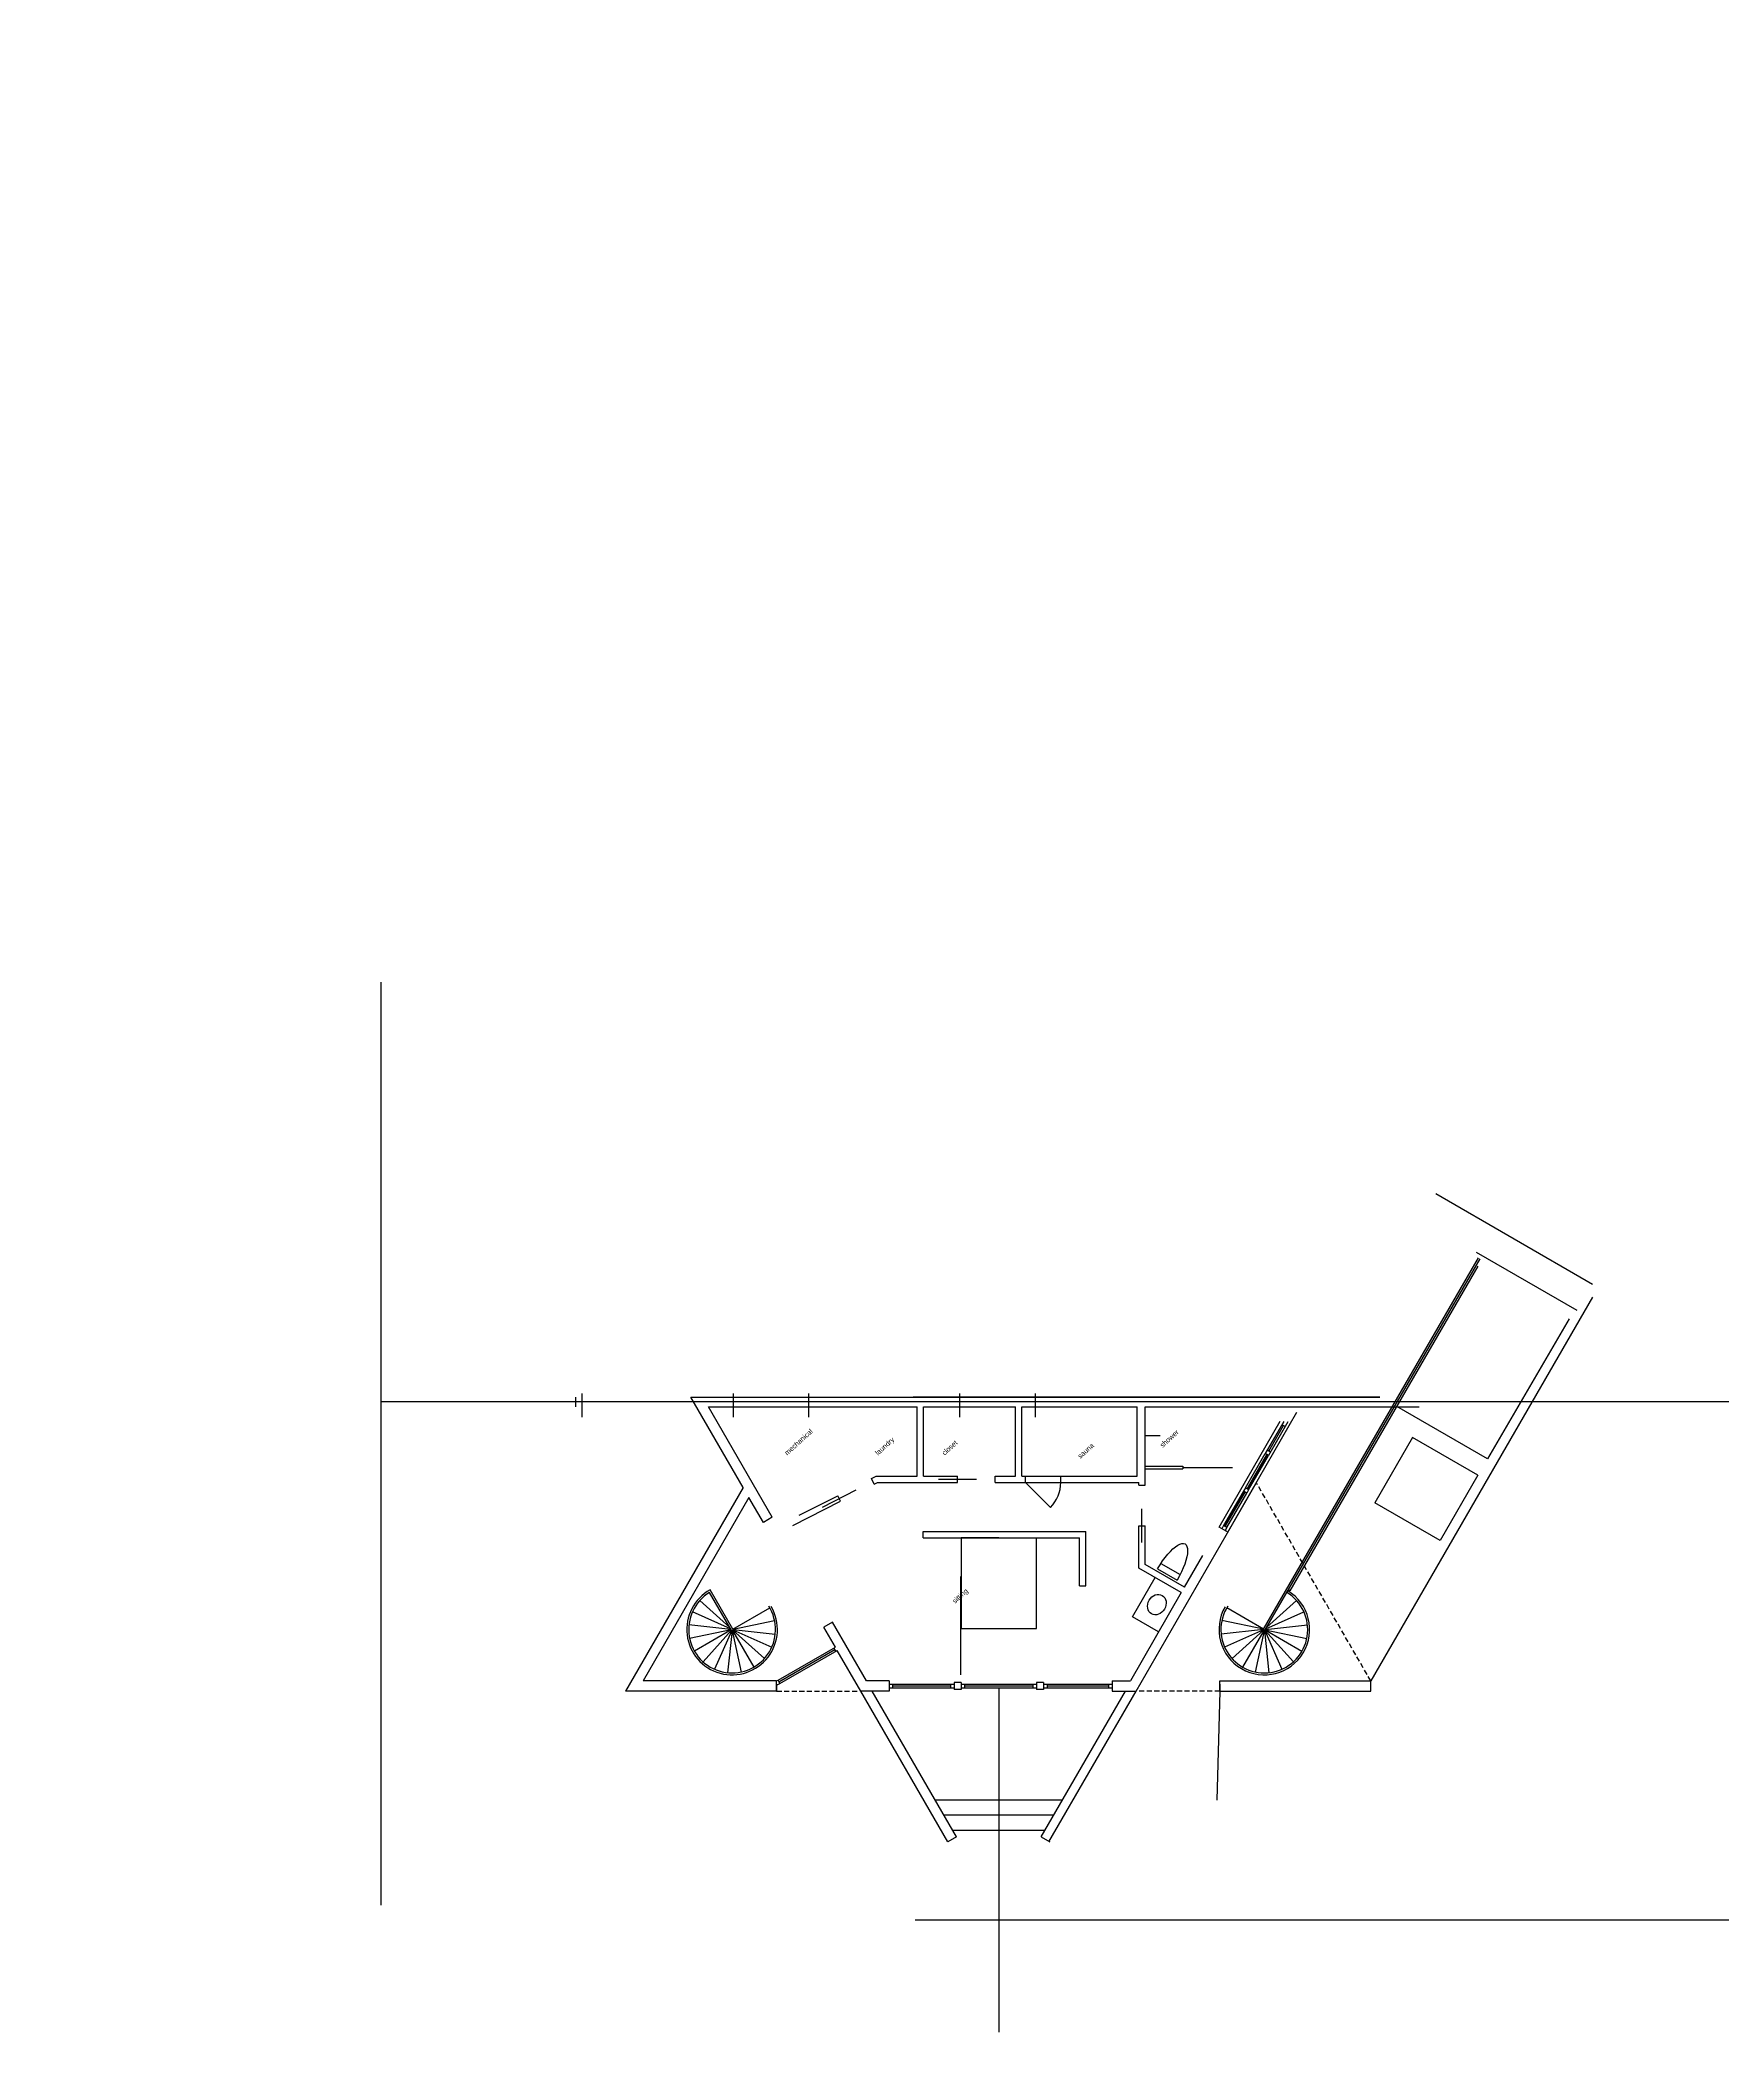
# Model space of a CAD drawing. Header units: inches. Extents: x -43639 to 75791, y -33466 to 47612.
# Drawn here: x 15764 to 17100, y 3541 to 5136 of the extents above; entities that cross this region are included whole.
import ezdxf

# ---------------------------------------------------------------- set-up
doc = ezdxf.new("R2010")
doc.units = ezdxf.units.IN
doc.header["$LTSCALE"] = 8
doc.header["$MEASUREMENT"] = 0
doc.linetypes.add('DASHED', pattern=[0.75, 0.5, -0.25])
for name, color, linetype in [('A-Elev', 7, 'CONTINUOUS'), ('A-fixtures', 140, 'CONTINUOUS'), ('A-millwork', 252, 'CONTINUOUS'), ('A-walls', 7, 'CONTINUOUS')]:
    doc.layers.add(name, color=color, linetype=linetype)
doc.styles.get("Standard").update_dxf_attribs({"font": 'txt', "height": 0.2})

msp = doc.modelspace()

# ---------------------------------------------------------------- linework, layer by layer
at = {"layer": 'A-Elev', "elevation": -8375.99289}
msp.add_lwpolyline([(16525.32518, 3945.95046), (16495.32518, 3945.95046), (16495.32518, 3873.95046), (16555.32518, 3873.95046), (16555.32518, 3945.95046)], dxfattribs=at)
at = {"layer": 'A-fixtures'}
for p, q in [((16654.06664, 3925.64943, -8375.99122), (16669.40454, 3916.79409, -8375.99122)), ((16651.44136, 3921.39163, -8375.99122), (16667.02982, 3912.39163, -8375.99122))]:
    msp.add_line(p, q, dxfattribs=at)
at = {"layer": 'A-fixtures', "extrusion": (0, 0, -1)}
msp.add_ellipse((16659.23559, 3916.89163, -8375.99122), major_axis=(14, 24.24871), ratio=0.3214285714, start_param=4.7123889804, end_param=7.853981634, dxfattribs=at)
at = {"layer": 'A-millwork'}
msp.add_line((16631.42047, 3883.24547, -8375.9976), (16649.44346, 3914.46221, -8375.99973), dxfattribs=at)
msp.add_arc((16546.4434, 3989.95046, -8375.99122), 28, 315, 360, dxfattribs=at)
at = {"layer": 'A-walls'}
for p, q in [((16034.42094, 4387.51848), (16034.42094, 3654.038)), ((16189.0939, 4057.76575, -8376), (16189.0939, 4049.95046, -8376)), ((16280.7446, 4057.76575, -8376), (16828.0677, 4057.76575, -8376)), ((16322.17627, 3986.004, -8376), (16280.7446, 4057.76575, -8376)), ((16828.0677, 4057.76575, -8376), (16457.3581, 4057.76575, -8376)), ((16294.66322, 4049.95046, -8376), (16460.4434, 4049.95046, -8376)), ((16345.30006, 3962.24488, -8376), (16294.66322, 4049.95046, -8376)), ((16460.4434, 3994.95046, -8376.00645), (16460.4434, 4049.95046, -8376.00645)), ((16465.4434, 4049.95046, -8376), (16538.4434, 4049.95046, -8376)), ((16465.4434, 3994.95046, -8376.00645), (16465.4434, 4049.95046, -8376.00645)), ((16538.4434, 3994.95046, -8376.00488), (16538.4434, 4049.95046, -8376.00488)), ((16543.4434, 4049.95046, -8376), (16635.23509, 4049.95046, -8376.00851)), ((16543.4434, 3994.95046, -8376.00488), (16543.4434, 4049.95046, -8376.00488)), ((16635.23509, 3994.95046, -8375.99485), (16635.23509, 4049.95046, -8375.99485)), ((16641.45308, 4049.95046, -8376.00851), (16859.09665, 4049.95046, -8376)), ((16641.45308, 3990.85844, -8375.99973), (16641.45308, 4049.95046, -8375.99973)), ((16751.60478, 4038.41081, -8376), (16736.89314, 4012.92949, -8376)), ((16754.96715, 4038.2346, -8376), (16739.49121, 4011.42949, -8376)), ((16653.45308, 4026.85844, -8376.01066), (16641.45308, 4026.85844, -8375.99973)), ((16739.69217, 4014.77757, -8376), (16751.40382, 4035.06274, -8376)), ((16722.44217, 3984.89969, -8376), (16738.19217, 4012.17949, -8376)), ((16723.09169, 3984.52469, -8376), (16738.84169, 4011.80449, -8376)), ((16723.74121, 3984.14969, -8376), (16739.49121, 4011.42949, -8376)), ((16424.07472, 3993.04352, 8370.12256), (16427.8173, 3994.95046, 8370.12256)), ((16426.34467, 3988.58849, 8370.12256), (16424.07472, 3993.04352, 8370.12256)), ((16426.34467, 3988.58849, 8370.12256), (16429.01769, 3989.95046, 8370.12256)), ((16427.8173, 3994.95046, -8376), (16460.4434, 3994.95046, -8376)), ((16429.01769, 3989.95046, -8375.99487), (16492.4434, 3989.95046, -8375.99079)), ((16465.4434, 3994.95046, -8376.00645), (16492.4434, 3994.95046, -8375.98677)), ((16477.4434, 3992.45046, -8375.99079), (16507.4434, 3992.45046, -8375.99079)), ((16492.4434, 3989.95046, -8375.99079), (16492.4434, 3994.95046, -8375.99079)), ((16522.4434, 3989.95046, -8375.98634), (16522.4434, 3994.95046, -8375.98634)), ((16522.4434, 3994.95046, -8375.99122), (16538.4434, 3994.95046, -8375.99122)), ((16522.4434, 3989.95046, -8375.98634), (16548.22541, 3989.95046, -8375.98634)), ((16543.4434, 3994.95046, -8375.99122), (16546.4434, 3994.95046, -8375.99122)), ((16546.4434, 3989.95046, -8375.99122), (16546.4434, 3994.95046, -8375.99122)), ((16546.4434, 3989.95046, -8375.99122), (16566.24239, 3970.15147, -8376.00419)), ((16574.4434, 3994.95046, -8375.98634), (16635.23509, 3994.95046, -8375.99485)), ((16574.4434, 3989.95046, -8375.99122), (16574.4434, 3994.95046, -8375.99122)), ((16574.4434, 3989.95046, -8375.99122), (16636.45308, 3989.95046, -8375.99973)), ((16634.36858, 3824.24314, -8376), (16729.77937, 3989.49948, -8376)), ((16636.45308, 3987.85844, -8375.99973), (16636.45308, 3989.95046, -8375.99973)), ((16636.45308, 3987.85844, -8375.99973), (16641.45308, 3987.85844, -8375.99973)), ((16641.45308, 4002.85844, -8376.01339), (16671.45308, 4002.85844, -8376.01339)), ((16641.45308, 4000.85844, -8376.01339), (16671.45308, 4000.85844, -8376.01339)), ((16641.45308, 3987.85844, -8375.99973), (16641.45308, 3990.85844, -8375.99973)), ((16671.45308, 4002.85844, -8376.01339), (16671.45308, 4000.85844, -8376.01339)), ((16322.17627, 3986.004, -8376), (16228.7836, 3824.24314, -8376)), ((16326.79507, 3978.004, -8376), (16242.64, 3832.24314, -8376)), ((16338.24522, 3958.17177, -8376), (16326.79507, 3978.004, -8376)), ((16361.74214, 3955.67186, 8370.12256), (16399.61447, 3974.96877, 8370.12256)), ((16366.73054, 3963.8252, 8370.12256), (16397.34452, 3979.4238, 8370.12256)), ((16385.1144, 3970.38643, 8370.12256), (16411.8446, 3984.00614, 8370.12256)), ((16399.61447, 3974.96877, 8370.12256), (16397.34452, 3979.4238, 8370.12256)), ((16721.14314, 3985.64969, -8376), (16703.89314, 3955.77181, -8376)), ((16704.54265, 3955.39681, -8376), (16720.29265, 3982.67661, -8376)), ((16705.19217, 3955.02181, -8376), (16720.94217, 3982.30161, -8376)), ((16723.74121, 3984.14969, -8376), (16722.24121, 3981.55161, -8376)), ((16345.30006, 3962.24488, -8376), (16338.24522, 3958.17177, -8376)), ((16638.95308, 3942.11139, -8376.00217), (16638.95308, 3969.11139, -8375.99729)), ((16703.89314, 3955.77181, -8376), (16702.39314, 3953.17374, -8376)), ((16465.17871, 3945.95046, -8375.99785), (16465.17871, 3950.95046, -8375.99785)), ((16589.45308, 3907.77541, -8375.99973), (16589.45308, 3945.95046, -8375.99973)), ((16594.45308, 3907.77541, -8375.99973), (16594.45308, 3950.95046, -8375.99973)), ((16636.45308, 3921.96221, -8375.99973), (16636.45308, 3955.61139, -8375.99973)), ((16641.45308, 3924.84896, -8375.99973), (16641.45308, 3955.61139, -8375.99973)), ((16706.49121, 3954.27181, -8376), (16704.99121, 3951.67374, -8376)), ((16594.45308, 3938.7868, -8375.99973), (16594.45308, 3938.7868, -8375.99973)), ((16687.09512, 3932.03109, 15665.83983), (16672.63609, 3906.84544, 9597.88195)), ((16589.45308, 3907.77541, -8376.00461), (16594.45308, 3907.77541, -8376.00461)), ((16670.14667, 3902.50921, 8553.15642), (16629.80707, 3832.24314, -8375.99453)), ((16756.60291, 3903.95575, 8376), (16755.30387, 3904.70575, 8376)), ((16393.13045, 3879.00852, -8376), (16386.24522, 3875.03333, -8376)), ((16420.13046, 3832.24314, -8376), (16393.13045, 3879.00852, -8376)), ((16395.40851, 3859.16204, -8376), (16386.24522, 3875.03333, -8376)), ((16350.63167, 3831.57808, -8376.00481), (16395.06043, 3857.22903, -8376.00474)), ((16395.81043, 3855.92999, -8376.00488), (16394.31043, 3858.52807, -8376.00489)), ((16415.56894, 3824.24314, -8376), (16396.90851, 3856.56397, -8376)), ((16348.7836, 3832.24314, -8376), (16242.64, 3832.24314, -8376)), ((16348.7836, 3832.24314, -8376), (16349.88167, 3832.87711, -8376)), ((16348.7836, 3824.24314, -8376), (16348.7836, 3832.24314, -8376)), ((16348.7836, 3824.24314, -8376), (16348.7836, 3832.24314, -8376)), ((16348.7836, 3828.77904, -8376), (16351.38167, 3830.27904, -8376)), ((16348.7836, 3829.74314, -8376), (16348.7836, 3824.24314, -8376)), ((16351.38167, 3830.27904, -8376.00481), (16349.88167, 3832.87711, -8376.00481)), ((16438.08824, 3832.24314, -8376.00764), (16420.13046, 3832.24314, -8376.00764)), ((16438.08824, 3832.24314, -8376.00764), (16438.08824, 3824.24314, -8376.00764)), ((16438.08824, 3829.74314, -8376.00764), (16441.08824, 3829.74314, -8376.00764)), ((16441.08824, 3826.74314, -8376.01245), (16441.08824, 3829.74314, -8376.01245)), ((16441.08824, 3828.24314, -8376.00764), (16486.82518, 3828.24314, -8376.00758)), ((16486.82518, 3829.74314, -8376.00757), (16489.82518, 3829.74314, -8376.00764)), ((16486.82518, 3829.74314, -8376.00764), (16486.82518, 3826.74314, -8376.00764)), ((16489.82518, 3830.99314, -8376.00764), (16489.82518, 3825.49314, -8376.00764)), ((16492.57518, 3830.99314, -8376.00764), (16489.82518, 3830.99314, -8376.00764)), ((16495.32518, 3830.99314, -8376.00764), (16492.57518, 3830.99314, -8376.00764)), ((16495.32518, 3830.99314, -8376.00764), (16495.32518, 3825.49314, -8376.00764)), ((16495.32518, 3829.74314, -8376.00764), (16498.32518, 3829.74314, -8376.00764)), ((16498.32518, 3826.74314, -8376.01245), (16498.32518, 3829.74314, -8376.01245)), ((16498.32518, 3828.24314, -8376.01245), (16552.32518, 3828.24314, -8376.01238)), ((16552.32518, 3829.74314, -8376.01238), (16552.32518, 3826.74314, -8376.01238)), ((16552.32518, 3829.74314, -8376.01232), (16555.32518, 3829.74314, -8376.01238)), ((16555.32518, 3830.99314, -8376.01238), (16555.32518, 3825.49314, -8376.01238)), ((16558.07518, 3830.99314, -8376.01238), (16555.32518, 3830.99314, -8376.01238)), ((16560.82518, 3830.99314, -8376.01238), (16558.07518, 3830.99314, -8376.01238)), ((16560.82518, 3830.99314, -8376.01238), (16560.82518, 3825.49314, -8376.01238)), ((16560.82518, 3829.74314, -8376.01238), (16563.82518, 3829.74314, -8376.01238)), ((16563.82518, 3826.74314, -8376.01719), (16563.82518, 3829.74314, -8376.01719)), ((16563.82518, 3828.24314, -8376.01719), (16612.32518, 3828.24314, -8376.01713)), ((16612.32518, 3829.74314, -8376.01713), (16615.32518, 3829.74314, -8376.01719)), ((16612.32518, 3829.74314, -8376.01719), (16612.32518, 3826.74314, -8376.01719)), ((16615.32518, 3832.24314, -8376.01165), (16615.32518, 3824.24314, -8376.01165)), ((16615.32518, 3832.24314, -8376.01165), (16629.80707, 3832.24314, -8376.01165)), ((16700.80996, 3824.24314, 8376), (16700.80996, 3832.24314, 8376)), ((16700.80996, 3824.24314, 8376), (16700.80996, 3832.24314, 8376)), ((16700.80996, 3832.24314, 8376), (16820.80996, 3832.24314, 8376)), ((16700.80996, 3829.74314, 8376), (16700.80996, 3824.24314, 8376)), ((16820.80996, 3824.24314, 8376), (16820.80996, 3832.24314, 8376)), ((16348.7836, 3824.24314, -8376), (16228.7836, 3824.24314, -8376)), ((16438.08824, 3824.24314, -8376.00764), (16415.56894, 3824.24314, -8376.00764)), ((16438.08824, 3826.74314, -8376.00764), (16441.08824, 3826.74314, -8376.00764)), ((16486.82518, 3826.74314, -8376.00757), (16489.82518, 3826.74314, -8376.00757)), ((16495.32518, 3825.49314, -8376.00764), (16489.82518, 3825.49314, -8376.00764)), ((16495.32518, 3826.74314, -8376.00764), (16498.32518, 3826.74314, -8376.00764)), ((16525.32518, 3826.74314, -8376.01242), (16525.32518, 3553.09463, -8376.01242)), ((16552.32518, 3826.74314, -8376.01232), (16555.32518, 3826.74314, -8376.01232)), ((16560.82518, 3825.49314, -8376.01238), (16555.32518, 3825.49314, -8376.01238)), ((16560.82518, 3826.74314, -8376.01238), (16563.82518, 3826.74314, -8376.01238)), ((16612.32518, 3826.74314, -8376.01713), (16615.32518, 3826.74314, -8376.01713)), ((16615.32518, 3824.24314, -8376.01713), (16634.36858, 3824.24314, -8376.01713)), ((16700.80996, 3824.24314, 8376), (16698.40924, 3737.54333, -8376.01713)), ((16700.80996, 3824.24314, 8376), (16820.80996, 3824.24314, 8376)), ((17520.54193, 3642.09014), (16458.75083, 3642.09014))]:
    msp.add_line(p, q, dxfattribs=at)
at = {"layer": 'A-walls', "color": 252}
for p, q in [((16996.80587, 4147.27764), (16872.33416, 4219.14141)), ((16984.80587, 4126.49303), (16904.74173, 4172.71808)), ((16756.60291, 3903.95575, 8376), (16906.04077, 4161.76743, 8376)), ((16996.80587, 4137.07699, 8376), (16820.80996, 3832.24314, 8376)), ((16978.32033, 4120.0368, 8376), (16913.37123, 4008.68234, 8376)), ((16913.37123, 4008.68234, 8376), (16841.3941, 4050.23835, 8376)), ((16853.90971, 4025.69195, 8376), (16823.90971, 3973.73043, 8376)), ((16905.87123, 3995.69195, 8376), (16853.90971, 4025.69195, 8376)), ((16671.45308, 4001.95046, -8376.00851), (16711.01846, 4001.95046, -8376.00851)), ((16905.87123, 3995.69195, 8376), (16875.87123, 3943.73043, 8376)), ((16875.87123, 3943.73043, 8376), (16823.90971, 3973.73043, 8376)), ((16311.60037, 3874.72278, -8376), (16287.76552, 3896.18377, -8376)), ((16737.99319, 3874.72278, 8376), (16761.82804, 3896.18377, 8376)), ((16312.48204, 3873.19567, -8376), (16279.09301, 3876.70499, -8376)), ((16312.23835, 3873.61775, -8376), (16281.8867, 3887.13118, -8376)), ((16314.05354, 3873.47376, -8376), (16343.28189, 3890.34876, -8376)), ((16314.13763, 3873.2547, -8376), (16347.15011, 3880.27172, -8376)), ((16735.45593, 3873.2547, 8376), (16702.44345, 3880.27172, 8376)), ((16735.54002, 3873.47376, 8376), (16706.31167, 3890.34876, 8376)), ((16737.11151, 3873.19567, 8376), (16770.50055, 3876.70499, 8376)), ((16737.3552, 3873.61775, 8376), (16767.70686, 3887.13118, 8376)), ((16312.63265, 3872.9348, -8376), (16279.65792, 3865.92581, -8376)), ((16312.7545, 3872.72376, -8376), (16283.52614, 3855.84876, -8376)), ((16312.90217, 3872.5414, -8376), (16290.31901, 3847.46027, -8376)), ((16313.09896, 3872.4136, -8376), (16299.3716, 3841.58144, -8376)), ((16313.32562, 3872.35287, -8376), (16309.79778, 3838.78776, -8376)), ((16313.55995, 3872.36515, -8376), (16320.57697, 3839.35267, -8376)), ((16313.77902, 3872.44924, -8376), (16330.65402, 3843.22089, -8376)), ((16313.96137, 3872.59691, -8376), (16339.04251, 3850.01376, -8376)), ((16314.08918, 3872.79371, -8376), (16344.92133, 3859.06635, -8376)), ((16314.14991, 3873.02037, -8376), (16347.71502, 3869.49253, -8376)), ((16735.44365, 3873.02037, 8376), (16701.87854, 3869.49253, 8376)), ((16735.50438, 3872.79371, 8376), (16704.67222, 3859.06635, 8376)), ((16735.63218, 3872.59691, 8376), (16710.55105, 3850.01376, 8376)), ((16735.81454, 3872.44924, 8376), (16718.93954, 3843.22089, 8376)), ((16736.03361, 3872.36515, 8376), (16729.01659, 3839.35267, 8376)), ((16736.26794, 3872.35287, 8376), (16739.79577, 3838.78776, 8376)), ((16736.49459, 3872.4136, 8376), (16750.22196, 3841.58144, 8376)), ((16736.69139, 3872.5414, 8376), (16759.27455, 3847.46027, 8376)), ((16736.83906, 3872.72376, 8376), (16766.06742, 3855.84876, 8376)), ((16736.96091, 3872.9348, 8376), (16769.93563, 3865.92581, 8376)), ((16484.77659, 3704.37198, -8376), (16415.56894, 3824.24314, -8376)), ((16491.66183, 3708.34718, -8376), (16424.74926, 3824.24314, -8376)), ((16558.98854, 3708.34718, -8376), (16625.90111, 3824.24314, -8376)), ((16565.10991, 3704.37198, -25128.01713), (16634.31755, 3824.24314, -25128.01713)), ((16575.84495, 3737.54333, -8376.01713), (16474.80542, 3737.54333, -8376.01713)), ((16568.91675, 3725.54333, -8376.01713), (16481.73362, 3725.54333, -8376.01713)), ((16491.66183, 3708.34718, -8376.01713), (16484.77659, 3704.37198, -8376.01713)), ((16561.98854, 3713.54333, -8376.01713), (16488.66183, 3713.54333, -8376.01713)), ((16558.98854, 3708.34718, -8376.01713), (16565.87378, 3704.37198, -8376.01713))]:
    msp.add_line(p, q, dxfattribs=at)
at = {"layer": 'A-walls', "color": 253}
for p, q in [((16735.54002, 3873.47376, 8376), (16906.43849, 4168.466, 8376)), ((16736.83906, 3872.72376, 8376), (16907.73629, 4167.71671, 8376)), ((16700.22807, 3954.42374, -16752.00065), (16748.80281, 4038.55766, -16752.00065)), ((16707.15628, 3950.42374, -16752.00065), (16762.15477, 4045.68393, -16752.00065)), ((16721.14314, 3985.64969, -8376), (16736.89314, 4012.92949, -8376)), ((16546.4434, 3994.95046, -8375.99122), (16574.4434, 3994.95046, -8375.99122)), ((16548.22541, 3989.95046, -8375.98634), (16576.22541, 3989.95046, -8375.98634)), ((16706.49121, 3954.27181, -8376), (16722.24121, 3981.55161, -8376)), ((16636.45308, 3955.61139, -8375.99973), (16641.45308, 3955.61139, -8375.99973)), ((16312.7545, 3872.72376, -8376), (16295.50857, 3902.59458, -8376)), ((16314.05354, 3873.47376, -8376), (16296.05744, 3904.64391, -8376)), ((16349.88167, 3832.87711, -8376), (16395.40851, 3859.16204, -8375.99993)), ((16351.38167, 3830.27904, -8376.00481), (16396.90851, 3856.56397, -8376.00474)), ((16441.08824, 3829.74314, -8376.00764), (16486.82518, 3829.74314, -8376.00757)), ((16498.32518, 3829.74314, -8376.01245), (16552.32518, 3829.74314, -8376.01238)), ((16563.82518, 3829.74314, -8376.01719), (16612.32518, 3829.74314, -8376.01713)), ((16441.08824, 3826.74314, -8376.00764), (16486.82518, 3826.74314, -8376.00757)), ((16498.32518, 3826.74314, -8376.01245), (16552.32518, 3826.74314, -8376.01238)), ((16563.82518, 3826.74314, -8376.01719), (16612.32518, 3826.74314, -8376.01713))]:
    msp.add_line(p, q, dxfattribs=at)
at = {"layer": 'A-walls', "color": 5}
for p, q in [((16034.42094, 4054.23835), (17863.46701, 4054.23835)), ((16194.41484, 4041.73937, -8376), (16194.41484, 4060.48784, -8376)), ((16314.41484, 4041.73937, -8376), (16314.41484, 4060.48784, -8376)), ((16374.41484, 4041.73937, -8376), (16374.41484, 4060.48784, -8376)), ((16494.41484, 4041.73937, -8376), (16494.41484, 4060.48784, -8376)), ((16554.41484, 4041.73937, -8376), (16554.41484, 4060.48784, -8376)), ((16495.12303, 3836.98502, -8376), (16495.12303, 3915.17461, -8376))]:
    msp.add_line(p, q, dxfattribs=at)
at = {"layer": 'A-walls', "color": 7}
for p, q in [((16752.70286, 4034.31274, -8376), (16750.10478, 4035.81274, -8376)), ((16739.49121, 4011.42949, -8376), (16736.89314, 4012.92949, -8376)), ((16740.99121, 4014.02757, -8376), (16738.39314, 4015.52757, -8376)), ((16722.24121, 3981.55161, -8376), (16719.64314, 3983.05161, -8376)), ((16723.74121, 3984.14969, -8376), (16721.14314, 3985.64969, -8376)), ((16706.49121, 3954.27181, -8376), (16703.89314, 3955.77181, -8376)), ((16465.17871, 3950.95046, -8375.99785), (16594.45308, 3950.95046, -8375.99961)), ((16465.17871, 3945.95046, -8375.99785), (16589.45308, 3945.95046, -8375.99981)), ((16707.73794, 3950.08791, -8376), (16700.22807, 3954.42374, -8376)), ((16672.72807, 3906.79234, -8375.99122), (16641.45308, 3924.84896, -8375.99973)), ((16670.22807, 3902.46221, -8375.99122), (16636.45308, 3921.96221, -8375.99973)), ((16652.19993, 3871.24845, -8376.00469), (16631.42047, 3883.24547, -8376.00469))]:
    msp.add_line(p, q, dxfattribs=at)
at = {"layer": 'A-walls', "color": 252, "linetype": 'DASHED'}
for p, q in [((16820.80996, 3832.24314, 8376), (16730.28061, 3989.04458, 8376)), ((16348.7836, 3824.24314, -8376), (16414.46111, 3824.24314, -8376)), ((16700.80996, 3824.24314, 8376), (16635.13245, 3824.24314, 8376))]:
    msp.add_line(p, q, dxfattribs=at)
at = {"layer": 'A-walls'}
for centre, radius in [((17813.72126, 4368.8652, -39478.11913), 23854.49434), ((17670.02981, 4120.51567, -8376.00547), 8376.17315), ((17670.02981, 4120.51567, -8376.00547), 8376.16768)]:
    msp.add_circle(centre, radius, dxfattribs=at)
at = {"layer": 'A-walls', "color": 253}
for centre, radius, start, end in [((16313.40402, 3873.09876, -8376), 36, 118.80625156, 30.39789056), ((16313.40402, 3873.09876, -8376), 34.5, 121.24565855, 32.49190637), ((16736.18954, 3873.09876, 8376), 36, 150, 58.80625156), ((16736.18954, 3873.09876, 8376), 34.5, 147.50809363, 58.75434145)]:
    msp.add_arc(centre, radius, start, end, dxfattribs=at)
at = {"layer": 'A-walls'}
for centre, start, end in [((16313.40402, 3873.09876, -8376), 210, 30), ((16736.18954, 3873.09876, 8376), 150, 330)]:
    msp.add_arc(centre, 0.75, start, end, dxfattribs=at)
at = {"layer": 'A-walls', "color": 253}
msp.add_ellipse((16650.82427, 3892.85384, -8375.99795), major_axis=(-4.25, -7.36122), ratio=0.8235294118, dxfattribs=at)

# ---------------------------------------------------------------- texts
at = {"layer": 'A-walls'}
for s, p in [('mechanical', (16357.17161, 4011.19504, -8376)), ('laundry', (16429.30069, 4011.19504, -8376)), ('closet', (16482.22088, 4011.19504, -8376)), ('sauna', (16590.11022, 4008.64817, -335.98634)), ('shower', (16655.47284, 4017.31425, -336.00851)), ('sitting', (16490.51352, 3893.53299, -8376))]:
    msp.add_text(s, height=4, rotation=42.149, dxfattribs=at).set_placement(p)

doc.saveas('drawing.dxf')
